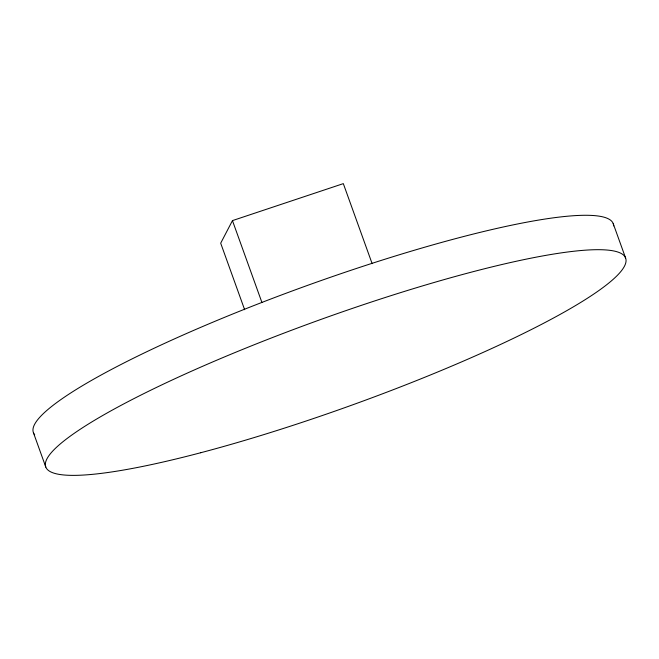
<?xml version="1.0" encoding="UTF-8"?>
<svg xmlns="http://www.w3.org/2000/svg" width="659" height="659" viewBox="0 0 659 659"><rect width="100%" height="100%" fill="white"/><g stroke="black" fill="none" stroke-linecap="round" stroke-linejoin="round"><path stroke-width="0.99" d="M372.129 263.633L343.323 183.63L232.454 220.608L220.691 243.196L244.637 309.705M613.183 223.541L625.572 257.949M232.454 220.608L261.944 302.539M33.428 432.691L45.817 467.107M33.766 433.416A308.165 45.553 -19.8 0 1 311.658 283.905A308.165 45.553 -19.8 0 1 613.661 225.905M34.696 434.767A308.165 45.553 -19.8 0 1 34.186 434.108M200.723 452.733A308.165 45.553 -19.8 0 0 625.819 258.707A308.165 45.553 -19.8 0 0 180.541 376.149A308.165 45.553 -19.8 0 0 200.723 452.733"/></g></svg>
